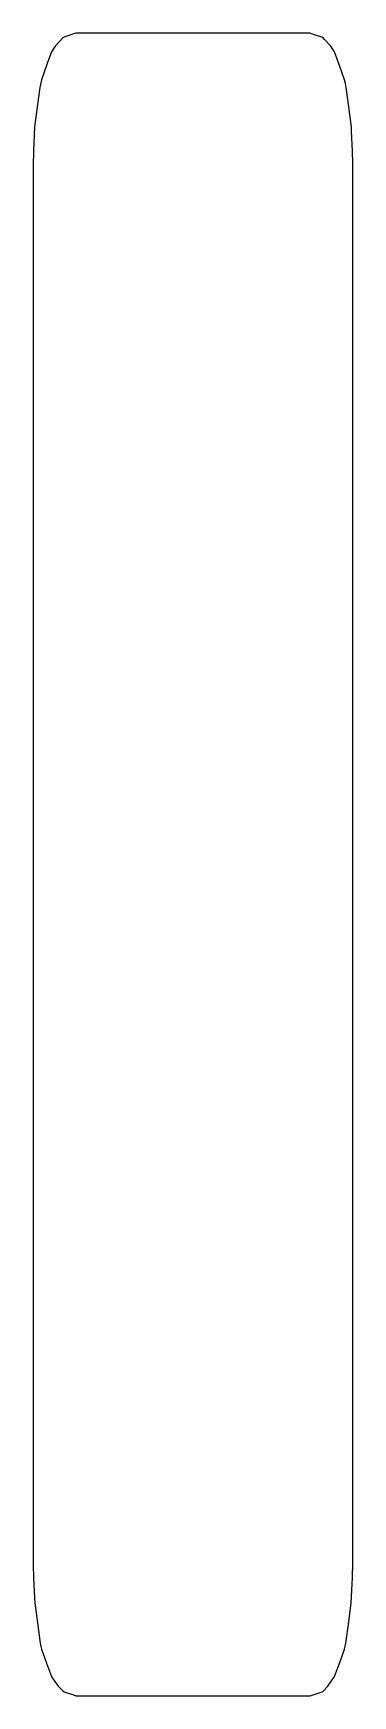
# Model space of a CAD drawing. Header units: metres. Extents: x 2.7 to 15.7, y -6.7 to 61.4.
import ezdxf

# ---------------------------------------------------------------- set-up
doc = ezdxf.new("R2010")
doc.units = ezdxf.units.M

msp = doc.modelspace()

# ---------------------------------------------------------------- linework, layer by layer
for p, q in [((4.4, 61.417), (3.996, 61.278)), ((7.259, 61.417), (4.4, 61.417)), ((14, 61.417), (7.259, 61.417)), ((14.141, 61.369), (14, 61.417)), ((14.518, 61.239), (14.141, 61.369)), ((3.4, 60.653), (3.228, 60.178)), ((3.557, 60.887), (3.4, 60.653)), ((3.882, 61.239), (3.557, 60.887)), ((3.996, 61.278), (3.882, 61.239)), ((3.996, 61.278), (3.996, 61.278)), ((14.593, 61.158), (14.518, 61.239)), ((14.843, 60.887), (14.593, 61.158)), ((14.955, 60.721), (14.843, 60.887)), ((15, 60.653), (14.955, 60.721)), ((15.217, 60.054), (15, 60.653)), ((3.228, 60.178), (2.986, 59.507)), ((15.414, 59.507), (15.217, 60.054)), ((2.986, 59.507), (2.918, 59.188)), ((15.447, 59.353), (15.414, 59.507)), ((15.482, 59.188), (15.447, 59.353)), ((2.918, 59.188), (2.791, 58.203)), ((15.582, 58.409), (15.482, 59.188)), ((2.791, 58.203), (2.71, 57.574)), ((15.69, 57.574), (15.582, 58.409)), ((2.71, 57.574), (2.668, 56.596)), ((15.698, 57.397), (15.69, 57.574)), ((15.732, 56.596), (15.698, 57.397)), ((2.668, 56.596), (2.654, 56)), ((15.744, 56.089), (15.732, 56.596)), ((2.654, 56), (2.654, 45.342)), ((15.746, 56), (15.744, 56.089)), ((15.746, 55.206), (15.746, 56)), ((15.746, 44.548), (15.746, 55.206)), ((2.654, 45.342), (2.654, 44.548)), ((2.654, 44.548), (2.654, 33.89)), ((15.746, 43.753), (15.746, 44.548)), ((15.746, 33.095), (15.746, 43.753)), ((2.654, 33.89), (2.654, 33.095)), ((2.654, 33.095), (2.654, 22.437)), ((15.746, 32.301), (15.746, 33.095)), ((15.746, 21.643), (15.746, 32.301)), ((2.654, 22.437), (2.654, 21.643)), ((2.654, 21.643), (2.654, 10.985)), ((15.746, 20.848), (15.746, 21.643)), ((15.746, 10.19), (15.746, 20.848)), ((2.654, 10.985), (2.654, 10.19)), ((2.654, 10.19), (2.654, -0.468)), ((15.746, 9.396), (15.746, 10.19)), ((15.746, -1.262), (15.746, 9.396)), ((2.654, -0.468), (2.654, -1.262)), ((2.654, -1.262), (2.656, -1.353)), ((2.656, -1.353), (2.668, -1.842)), ((15.732, -1.842), (15.746, -1.262)), ((2.668, -1.842), (2.705, -2.683)), ((15.686, -2.879), (15.732, -1.842)), ((2.705, -2.683), (2.714, -2.879)), ((2.714, -2.879), (2.823, -3.707)), ((15.582, -3.666), (15.686, -2.879)), ((2.823, -3.707), (2.933, -4.539)), ((15.467, -4.539), (15.582, -3.666)), ((2.933, -4.539), (2.961, -4.667)), ((2.961, -4.667), (2.986, -4.779)), ((15.414, -4.779), (15.467, -4.539)), ((2.986, -4.779), (3.201, -5.359)), ((3.201, -5.359), (3.4, -5.896)), ((15, -5.896), (15.255, -5.21)), ((15.255, -5.21), (15.414, -4.779)), ((3.4, -5.896), (3.476, -6.006)), ((3.476, -6.006), (3.672, -6.293)), ((14.728, -6.293), (15, -5.896)), ((3.672, -6.293), (3.836, -6.465)), ((3.836, -6.465), (3.882, -6.514)), ((3.882, -6.514), (4.298, -6.653)), ((4.298, -6.653), (4.4, -6.687)), ((4.4, -6.687), (11.933, -6.687)), ((11.933, -6.687), (14, -6.687)), ((14, -6.687), (14.449, -6.537)), ((14.449, -6.537), (14.518, -6.514)), ((14.518, -6.514), (14.728, -6.293))]:
    msp.add_line(p, q)

doc.saveas('drawing.dxf')
